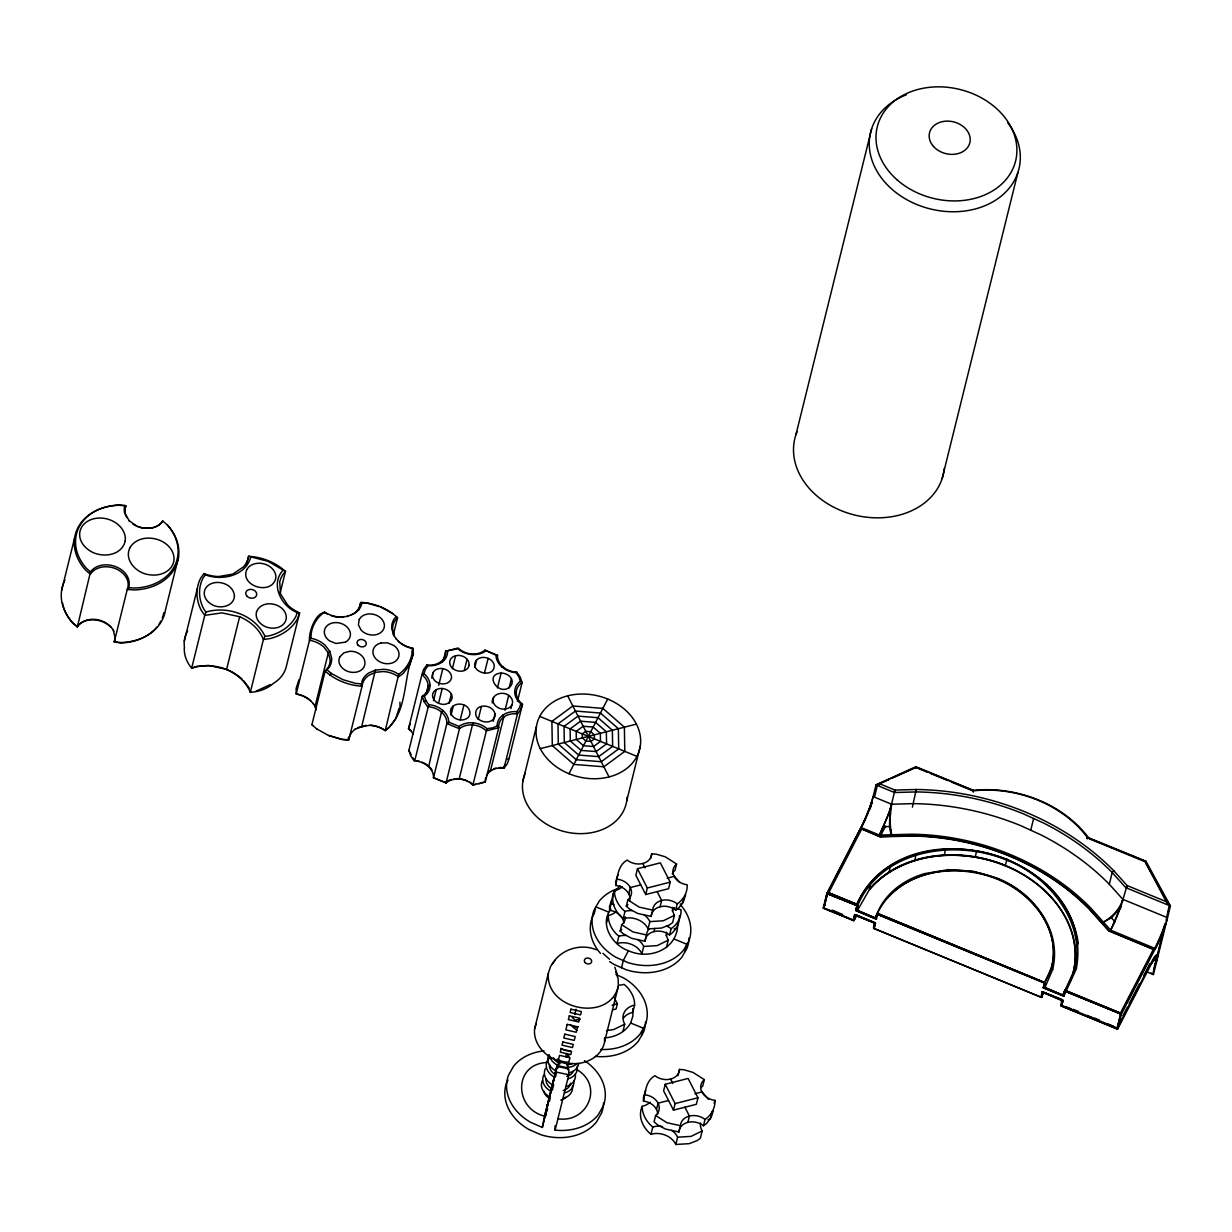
<?xml version="1.0" encoding="UTF-8"?>
<svg xmlns="http://www.w3.org/2000/svg" width="1232" height="1232" viewBox="0 0 1232 1232"><rect width="100%" height="100%" fill="white"/><g stroke="black" fill="none" stroke-linecap="round" stroke-linejoin="round"><path stroke-width="1.5" d="M1146.561 971.755L1153.429 974.574L1170.4 905.997L1167.181 902.024L1127.111 885.546L1113.79 870.747A234.45 184.492 13.9 0 0 916.254 789.496L894.956 790.066L888.95 814.829L891.598 804.219L913.282 803.634A232.663 183.091 13.9 0 1 1020.774 825.671L1040.717 834.772A232.663 183.091 13.9 0 1 1109.308 884.268L1122.876 899.345L1167.505 917.701A23.639 2.71 -67.6 0 1 1155.339 948.548L1110.71 930.191L1090.489 907.738A212.166 166.951 13.9 0 0 911.742 834.218L891.013 834.772L889.55 826.58L889.797 811.272L879.34 835.034L860.968 827.473L826.918 893.154L823.222 908.076L853.853 920.674L857.025 915.207M916.254 789.496L912.404 807.176M156.849 627.134A51.867 40.81 13.9 0 1 120.613 642.981L114.253 641.964L127.266 589.404L128.744 587.633C133.41 567.86 101.933 556.756 90.475 571.894L77.385 626.795L72.965 623.377A51.867 40.81 13.9 0 1 62.478 602.802M1157.064 956.571L1157.741 956.232A24.27 2.787 -67.6 0 0 1151.751 963.07L1117.609 1029.151L1060.906 1005.836L1061.799 999.445L1042.287 991.775L1041.517 997.396L874.089 928.543L874.936 923.076L855.455 915.006L853.853 920.674L823.222 908.076L824.963 904.704M398.29 641.133A23.947 18.85 13.9 0 0 409.224 647.308L412.32 648.017C412.828 658.258 407.053 668.591 398.675 674.351L385.262 730.545L382.059 728.728A23.485 18.48 13.9 0 0 369.923 725.371M1052.267 964.795C1060.044 926.726 1030.46 892.707 997.042 879.047L996.349 878.77C960.56 864.941 915.391 868.021 888.041 897.25M1052.575 969.877C1062.477 929.867 1033.309 892.476 997.427 878.216L973.218 871.24L948.301 869.653L924.57 873.611A91.769 72.226 13.9 0 0 877.045 913.774L875.151 918.148L876.414 919.18L855.778 910.356L856.948 905.628L827.457 893.831L857.549 905.751C881.373 849.325 955.2 838.684 1006.79 860.167C1056.794 879.217 1098.497 940.201 1064.602 990.913L1121.289 1014.229L1155.339 948.548M472.965 722.83L459.228 778.747M1076.321 968.968C1097.065 853.791 903.857 800.492 856.825 904.273L828.689 892.707L856.825 904.273M869.345 888.857L870.208 883.914L869.638 889.088C903.379 851.635 960.513 847.755 1005.327 865.434A112.451 88.504 13.9 0 1 1073.087 972.772L1062.862 995.102L1044.859 987.694L1045.367 982.304L1043.196 987.771L1044.505 982.766L877.584 914.452L1044.366 983.059L1053.037 964.61M870.131 883.975L869.7 889.027L857.364 910.571L875.382 917.979L856.702 909.909L857.872 905.197L857.441 910.248L856.379 910.479L857.549 905.751L826.918 893.154L827.457 893.831M1042.395 993.839L1041.517 997.396L873.457 928.235L874.304 922.321L856.286 914.929L854.192 920.088L855.455 915.006M889.427 871.763L890.074 866.527M915.006 860.09L915.823 854.777M543.959 1050.865A49.927 39.285 13.9 0 0 513.59 1066.219L508.462 1075.259A49.927 39.285 13.9 0 0 530.53 1122.26L542.357 1127.465L545.853 1110.602M544.79 1116.269L547.424 1104.242L546.361 1109.909M547.316 1106.09L549.164 1097.235L548.101 1102.902M546.007 1115.653L546.5 1113.05M549.087 1098.913L551.104 1089.396L550.042 1095.063M547.039 1111.172L547.532 1108.569M551.104 1090.782L553.522 1079.632L552.444 1085.315M549.564 1100.992L550.057 1098.39M553.645 1080.51L555.632 1071.07M554.569 1076.737L557.28 1064.417L556.217 1070.084M542.357 1127.465L557.126 1066.404L568.722 1068.945L568.814 1074.751L555.108 1130.144A49.927 39.285 13.9 0 0 598.275 1114.775L603.403 1105.735A49.927 39.285 13.9 0 0 584.43 1060.629M555.786 1076.137L556.279 1073.534M557.68 1068.175L559.082 1061.876L567.552 1063.909L567.752 1069.73M559.082 1061.876L558.358 1065.788L567.629 1067.821M944.374 854.977L945.406 849.618M1117.932 1028.32L1061.799 1005.404L1063.047 1000.322L1042.287 991.775L1040.886 997.135L1043.75 992.422M891.598 804.219L889.981 819.034L891.013 834.772L879.34 835.034A23.639 2.71 -67.6 0 0 891.506 804.173L873.118 796.611A23.639 2.71 -67.6 0 1 860.968 827.473M393.408 634.449L397.536 617.802C388.157 608.608 375.005 603.387 362.008 602.433L361.469 604.881A23.947 18.85 13.9 0 1 355.032 613.089L347.147 616.554L347.948 616.231L339.277 617.294A22.7 17.864 13.9 0 1 331.285 615.677M316.809 728.959L328.821 735.658L341.849 739.508L347.932 739.985L348.533 737.29M347.932 739.985L348.795 739.847L362.069 686.209L361.885 681.435A23.947 18.85 13.9 0 1 368.322 673.226L375.406 670.069L383.691 669.299A23.947 18.85 13.9 0 1 396.057 672.703L398.675 674.351M1121.551 904.658L1110.71 930.191A23.639 2.71 -67.6 0 0 1122.876 899.345L1122.29 901.701L1127.111 885.546L1126.864 886.547M975.282 856.81L976.529 851.466M126.819 517.609A20.112 15.831 13.9 0 1 125.849 505.813L124.894 505.49L124.186 508.477L124.54 512.697L129.483 521.213M128.297 589.481L128.482 588.68M61.6 590.528L74.613 537.968M124.509 511.249L125.849 505.813M178.517 557.249L165.504 609.809A52.899 41.626 13.9 0 1 121.09 642.503L114.253 641.964L115.161 638.114L113.282 630.168M184.276 641.256L197.351 588.419M246.338 565.38L248.602 556.279C262.031 557.033 275.537 562.3 285.47 571.448L280.064 593.3M250.697 557.234C245.707 575.975 221.668 581.104 205.39 574.836L203.095 577.931A50.574 39.794 13.9 0 0 203.619 608.777L205.898 612.073L204.743 615.369L221.929 612.874L239.624 616.739L226.549 669.577C236.883 673.904 246.169 681.727 250.327 692.338A39.717 31.247 13.9 0 0 273.396 683.375A39.717 31.247 13.9 0 0 286.502 665.711L299.576 612.874A33.526 26.38 13.9 0 1 287.58 604.866L280.496 593.809L279.741 581.874A33.526 26.38 13.9 0 1 285.47 571.448L268.068 561.33L248.602 556.279A33.526 26.38 13.9 0 1 243.397 566.92L232.709 574.158L218.665 576.53A33.526 26.38 13.9 0 1 204.035 573.588L200.708 578.07A52.899 41.626 13.9 0 0 201.247 610.333L204.743 615.369L191.668 668.206C208.932 662.462 229.029 666.989 242.273 679.309M316.301 709.709L315.053 706.506L328.328 652.852L329.76 651.297L325.048 645.168A23.947 18.85 13.9 0 0 314.129 639.008L311.018 638.299L309.494 640.286L296.219 693.924L300.223 695.064A23.485 18.48 13.9 0 1 310.941 701.116M312.712 725.494L311.912 724.693L325.186 671.04A22.7 17.864 13.9 0 0 330.13 659.351L328.328 652.852L323.847 647.046A22.7 17.864 13.9 0 0 309.494 640.286C308.462 632.324 316.932 608.161 327.296 613.598A23.947 18.85 13.9 0 0 339.647 617.016L343.882 616.939M358.82 610.025L360.653 602.633L362.008 602.433M412.304 652.267L413.213 648.556L412.32 648.017M358.112 727.419L370.17 725.201A22.7 17.864 13.9 0 1 385.262 730.545C408.285 713.082 402.772 678.308 413.321 654.069L413.213 648.556A22.7 17.864 13.9 0 1 398.86 641.795L395.611 638.207M484.931 650.142L496.034 655.224L496.08 656.579A19.851 15.616 13.9 0 0 514.298 672.503L515.977 672.657L518.872 676.815L520.397 681.327L519.242 682.189A19.851 15.616 13.9 0 0 519.596 702.687L522.476 704.257L520.797 709.432L517.455 713.929A18.141 14.276 13.9 0 0 498.744 727.712L485.331 781.858L472.903 785.03A18.141 14.276 13.9 0 0 446.061 782.89L433.479 777.715A18.141 14.276 13.9 0 0 414.229 760.914L410.749 755.878L408.885 750.411L422.283 696.265A18.141 14.276 13.9 0 0 421.914 674.628L423.592 669.453L426.934 664.957A18.141 14.276 13.9 0 0 445.661 651.189L458.088 648.001A18.141 14.276 13.9 0 0 484.931 650.142L497.512 655.316A18.141 14.276 13.9 0 0 516.762 672.133L520.258 677.169L522.106 682.62A18.141 14.276 13.9 0 0 522.476 704.257L509.078 758.419L507.399 763.594L504.057 768.075A18.141 14.276 13.9 0 0 486.363 775.96M426.303 693.4L428.151 685.931L430.03 685.315M431.739 678.093L433.11 672.533M433.464 700.762L436.205 689.658M443.351 660.521L445.661 651.189L457.811 648.725L459.028 649.772A19.851 15.616 13.9 0 0 484.469 651.805L485.639 650.958M438.715 685.269L442.827 668.622M438.561 703.318L442.211 688.519M452.375 668.699L455.578 655.747M449.064 703.303L451.359 694.063C448.186 688.318 439.454 686.47 434.48 690.921A9.918 7.808 13.9 0 0 441.195 704.088C447 705.828 454.685 700.3 451.359 694.063M447.539 651.358L447.539 652.698A19.851 15.616 13.9 0 1 429.799 665.757L428.12 665.65L425.379 669.361L423.993 673.627L425.179 674.689A19.851 15.616 13.9 0 1 425.517 695.187L424.362 696.065L425.902 700.561L428.782 704.719L430.461 704.873A19.851 15.616 13.9 0 1 448.694 720.797L448.741 722.152L446.877 723.569L433.479 777.715L446.061 782.89L459.459 728.743L459.12 726.433L460.306 725.571A19.851 15.616 13.9 0 1 485.747 727.604L486.963 728.651L492.384 727.912L497.235 726.033L497.22 724.678A19.851 15.616 13.9 0 1 514.961 711.619L516.639 711.742L519.396 708.03L520.782 703.749M451.02 715.191L453.314 705.936M464.341 670.193L467.097 659.105M460.244 719.827L463.91 705.027C458.597 702.394 449.603 705.305 450.573 712.281A9.918 7.808 13.9 0 0 466.358 718.78C472.672 715.684 469.854 706.706 463.91 705.027M474.859 667.267L476.692 659.859L478.401 658.596A9.918 7.808 13.9 0 1 494.186 665.095C494.987 679.895 467.344 671.81 476.615 659.921M484.453 673.149L488.118 658.35M478.232 719.38L481.435 706.429C487.41 704.843 495.572 708.97 495.048 715.838A9.918 7.808 13.9 0 1 479.448 719.827C473.658 716.716 474.736 707.476 481.435 706.429M492.276 702.979C491.491 692.908 504.889 690.336 510.464 696.989A9.918 7.808 13.9 0 1 504.165 709.124C498.205 709.555 490.798 703.826 493.647 697.435M497.435 687.887L501.101 673.088L503.565 673.288A9.918 7.808 13.9 0 1 510.279 686.455C499.684 697.404 483.098 674.551 501.008 673.088M493.185 721.259L495.018 713.852M509.139 687.964L511.434 678.724M505.028 710.248L508.693 695.449M510.957 708.631L511.865 704.935M517.486 701.301L522.106 682.62L520.397 681.327M522.799 781.642L536.382 726.741M615.677 971.586L618.187 978.932L618.31 986.339L604.604 1041.733C601.724 1057.826 583.506 1065.695 568.583 1063.262L569.954 1057.749L559.528 1055.331L558.173 1060.86C544.883 1056.332 532.948 1043.566 534.626 1028.751L548.332 973.357L550.596 966.381L555.078 960.329M594.147 914.036L595.487 908.662M543.42 1121.798L557.126 1066.404M552.321 1090.166L553.676 1084.699M626.703 800.939L640.301 746.022M574.743 1014.506L576.037 1009.254M606.498 922.799L608.3 915.53A18.403 14.476 13.9 0 0 616.216 911.48M623.808 923.153A14.984 11.781 13.9 0 0 609.578 910.325L613.336 893.354L619.973 885.716M622.36 886.64A18.403 14.476 13.9 0 1 614.445 890.69C609.794 900.731 615.091 912.234 623.207 918.672A18.403 14.476 13.9 0 1 648.047 928.897L661.492 928.05L669.392 924.986L672.61 922.614L674.412 915.345A18.403 14.476 13.9 0 1 672.734 907.353M629.783 900.53A14.984 11.781 13.9 0 0 615.738 885.485C617.632 876.352 617.91 865.326 627.18 860.09A14.984 11.781 13.9 0 0 642.796 863.493L645.044 867.898M628.751 893.862L630.322 887.564L640.779 884.884M608.3 915.53C608.115 923.569 612.735 931.269 618.864 936.243L617.063 943.512A18.403 14.476 13.9 0 1 641.903 953.737L643.705 946.453A18.403 14.476 13.9 0 0 637.791 939.554M654.716 928.435L653.93 931.592A14.984 11.781 13.9 0 0 644.983 941.263L631.477 938.26L623.454 933.918L620.158 931.038L621.713 924.739A14.984 11.781 13.9 0 0 625.363 916.854M623.207 918.672L625.009 911.403C618.895 906.429 614.26 898.729 614.445 890.69M657.149 891.614L661.646 900.438L660.09 906.752A14.984 11.781 13.9 0 0 651.127 916.423L637.622 913.42L629.598 909.077L626.303 906.198L627.858 899.899A14.984 11.781 13.9 0 0 630.322 887.564A14.984 11.781 13.9 0 0 617.294 879.186M637.468 868.683L635.851 875.244L645.707 894.54L668.591 888.703L670.208 882.158L660.352 862.847L637.468 868.683L647.324 887.995L645.707 894.54M621.529 967.721L623.3 960.544L628.382 950.734C650.065 960.56 678.616 948.856 677.708 922.922M650.573 858.55L651.743 853.822L656.348 854.192L665.265 856.81L676.584 864.032A14.984 11.781 13.9 0 0 674.12 876.368L667.143 878.154M614.075 997.366L617.355 1003.803L616.062 1009.008L612.55 1009.901M644.983 941.263L646.554 934.949A14.984 11.781 13.9 0 1 649.141 928.913M648.047 928.897L649.849 921.613A18.403 14.476 13.9 0 0 643.936 914.714M651.127 916.423L652.698 910.109A14.984 11.781 13.9 0 1 661.646 900.438A14.984 11.781 13.9 0 1 677.246 903.841C683.452 899.776 687.702 892.245 687.148 884.761A14.984 11.781 13.9 0 1 674.12 876.368M622.93 1031.43L624.732 1024.146A18.403 14.476 13.9 0 1 634.619 1005.066C634.819 997.027 630.183 989.311 624.054 984.353A18.403 14.476 13.9 0 1 619.311 985.138M634.619 1005.066L632.832 1012.334A18.403 14.476 13.9 0 0 623.531 1017.94M676.584 864.032L675.013 870.346A14.984 11.781 13.9 0 0 672.225 873.919M641.626 1035.434L643.397 1028.258L630.63 1023.007C625.409 1032.216 615.076 1037.298 604.743 1037.821M666.45 947.454L668.252 940.185A18.403 14.476 13.9 0 1 666.574 932.193M653.93 931.592A14.984 11.781 13.9 0 1 669.546 934.98L671.101 928.682C677.307 924.616 681.542 917.085 681.003 909.601A14.984 11.781 13.9 0 1 678.247 909.047M660.09 906.752A14.984 11.781 13.9 0 1 675.69 910.14L677.246 903.841M795.903 434.819L871.655 128.744M683.852 898.082L682.497 903.533A18.403 14.476 13.9 0 0 680.233 904.18M650.126 1102.24A18.403 14.476 13.9 0 1 642.211 1106.29C637.56 1116.346 642.842 1127.834 650.973 1134.287A18.403 14.476 13.9 0 1 675.814 1144.497L689.258 1143.65L697.158 1140.586L700.361 1138.229L702.163 1130.945A18.403 14.476 13.9 0 1 700.484 1122.953M657.719 1113.913A14.984 11.781 13.9 0 0 643.489 1101.085C645.383 1091.952 645.676 1080.941 654.947 1075.69A14.984 11.781 13.9 0 0 670.562 1079.093L672.811 1083.498M685.146 951.474L686.917 944.297L674.15 939.046M656.517 1109.462L658.073 1103.164L668.545 1100.499M650.973 1134.287L652.775 1127.003C646.646 1122.029 642.026 1114.329 642.211 1106.29M645.06 1094.786A14.984 11.781 13.9 0 1 658.073 1103.164A14.984 11.781 13.9 0 1 655.624 1115.499L654.069 1121.813L657.364 1124.693L665.388 1129.02L678.894 1132.023A14.984 11.781 13.9 0 1 687.841 1122.352L689.412 1116.053L684.9 1107.229M665.234 1084.299L663.617 1090.844L673.457 1110.14L696.342 1104.303L697.974 1097.758L688.118 1078.447L665.234 1084.299L675.09 1103.595L673.457 1110.14M677.954 1075.736L679.51 1069.422L684.099 1069.792L693.015 1072.425L704.35 1079.648A14.984 11.781 13.9 0 0 701.886 1091.983L694.91 1093.754M675.814 1144.497L677.615 1137.213A18.403 14.476 13.9 0 0 671.702 1130.314M678.894 1132.023L680.464 1125.709A14.984 11.781 13.9 0 1 689.412 1116.053A14.984 11.781 13.9 0 1 705.012 1119.441C711.218 1115.376 715.453 1107.845 714.914 1100.361A14.984 11.781 13.9 0 1 701.886 1091.983M704.35 1079.648L702.779 1085.946A14.984 11.781 13.9 0 0 701.162 1087.61M687.841 1122.352A14.984 11.781 13.9 0 1 703.457 1125.755L705.012 1119.441M712.065 1111.865L710.263 1119.133A18.403 14.476 13.9 0 0 708 1119.78M714.129 1103.518L714.914 1100.361M827.057 893.092L823.915 907.383L827.411 893.231L860.875 827.842A24.27 2.787 -67.6 0 0 871.301 803.033L872.117 801.786L870.932 806.59M827.596 893.554L823.962 907.922L853.314 919.996L854.731 914.637L875.49 923.184L874.089 928.543L874.936 923.076M942.157 478.524L1017.909 172.449M861.722 828.967L880.018 836.882L911.834 836.035A210.333 165.519 13.9 0 1 1089.042 908.923L1108.846 931.007L1153.475 949.364L1108.939 930.653L1089.119 908.569A210.333 165.519 13.9 0 0 911.926 835.681L880.11 836.528L861.722 828.967L828.597 893.061M870.177 808.038L871.763 801.647M870.054 809.008L876.014 784.907L915.853 766.689L973.403 790.359A108.046 85.023 13.9 0 1 1088.503 837.698L1146.037 861.368L1170.4 905.997L1125.771 887.641L1112.203 872.564A232.663 183.091 13.9 0 0 1043.612 823.068L1023.669 813.967A232.663 183.091 13.9 0 0 916.177 791.93L894.494 792.515L876.014 784.907L916.331 767.32L973.988 790.79A106.337 83.684 13.9 0 1 1087.317 837.39L1088.503 837.698L1087.363 838.761L1087.302 837.406L1087.055 838.407L1088.503 837.698L1087.61 837.76L1146.037 861.368M874.551 796.827L877.276 785.8M879.771 784.923L880.018 783.922L894.956 790.066L894.494 792.515L894.247 791.083M877.723 914.175L876.414 919.18L855.639 910.633L856.948 905.628M853.468 919.719L854.731 914.637M880.11 836.528L885.716 826.025M892.06 836.22L890.644 829.121M875.875 918.502L877.045 913.774L1045.106 982.905L1043.935 987.617M916.084 768.321L915.853 766.689M1073.01 973.126A112.451 88.504 13.9 0 0 1005.235 865.819L1006.79 860.167M1078.323 943.82C1073.164 904.565 1042.272 874.674 1007.206 859.536L1007.299 859.181M1030.737 830.229L1033.633 818.51M1044.597 982.489L877.969 913.559L1044.597 982.489C1069.853 942.203 1036.959 893.277 997.119 878.693L996.442 878.416C953.645 860.675 894.109 871.532 875.151 918.148M1041.517 997.396L1042.287 991.775L1061.691 999.86M1043.673 992.453L1042.919 992.176L1041.656 997.258L1043.627 992.33M1062.862 995.102L1044.197 987.032L1044.967 987.309M1063.047 1000.322L1060.906 1005.836L1117.609 1029.151L1121.428 1014.167L1064.602 990.913M1063.432 995.641L1064.879 990.312L1062.985 994.748L1063.971 996.318L1065.28 991.313L1120.797 1013.905L1117.208 1028.196M1066.25 990.805L1120.442 1013.089L1066.25 990.805L1076.414 968.614M1109.308 884.268L1112.203 872.564L1113.79 870.747M1166.935 903.025L1144.975 861.353M1156.586 956.71L1153.121 973.034M1169.137 905.982L1166.15 920.366M1157.464 954.969L1165.102 924.062L1163.532 930.992M1153.583 971.17L1155.878 961.93M1157.649 954.769L1163.07 932.855M1167.489 914.991L1169.307 907.645M1041.656 997.119L1042.919 992.176L1042.041 992.468M486.963 728.651L472.903 785.03L475.968 784.214M1122.876 899.345C1119.796 909.108 1112.142 917.008 1103.472 922.152L1111.418 917.825L1120.827 907.599M239.624 616.739C249.957 621.067 259.244 628.89 263.402 639.5L269.977 638.607A52.899 41.626 13.9 0 0 297.898 618.048L299.576 612.874L297.174 612.581L296.019 616.154A50.574 39.794 13.9 0 1 269.331 635.804L265.019 636.39L263.402 639.5L250.327 692.338L251.051 691.876M298.929 679.802L296.127 688.426L296.219 693.924A22.7 17.864 13.9 0 1 310.572 700.685L313.559 703.98M413.321 654.069L409.963 664.402L403.295 673.396L398.537 676.892A22.7 17.864 13.9 0 0 383.445 671.548L375.575 672.287L368.861 675.275A22.7 17.864 13.9 0 0 362.069 686.209C348.625 685.454 335.135 680.172 325.186 671.04L328.821 667.836A23.947 18.85 13.9 0 0 331.67 658.15L329.76 651.297M399.06 708.369L395.765 718.564L389.189 727.419L384.954 730.53M410.194 723.615L408.516 728.79A18.141 14.276 13.9 0 1 413.059 734.026M534.626 1028.751L536.32 1023.515M617.925 874.812L615.677 881.773L615.738 885.485M611.78 899.653L609.517 906.613L609.578 910.325M610.933 909.093C598.968 924.231 612.443 945.19 628.382 950.734M618.31 986.339C609.378 1023.007 545.175 1009.901 548.332 973.357M630.63 1023.007L632.894 1016.046L632.755 1008.638M685.654 894.771L683.39 901.732L678.894 907.784L675.69 910.14M645.691 1090.412L643.427 1097.389L643.489 1101.085M713.405 1110.371L711.157 1117.332L706.66 1123.384L703.457 1125.755M872.117 801.786L871.671 803.187A24.27 2.787 -67.6 0 1 862.415 825.64M1165.688 924.123L1166.134 922.722M1044.859 987.694L1052.667 969.522M568.984 773.727L607.699 699.037M875.351 923.461L854.577 914.914L875.49 923.184M1065.28 991.313L1063.971 996.318L1043.196 987.771L1064.109 996.041M1061.799 1005.404L1062.908 1000.6L1042.133 992.053L1062.169 1000.754M1120.442 1013.089L1153.568 949.01M1165.041 923.861A24.27 2.787 -67.6 0 1 1154.615 948.655L1120.55 1014.383L1117.07 1028.474L1151.119 962.808A24.27 2.787 -67.6 0 1 1157.094 955.97M1117.794 1025.625L1121.274 1018.91M1123.014 1015.568L1127.357 1007.175M1129.097 1003.818L1139.538 983.706M1143.881 975.313L1149.964 963.578M330.084 675.321L331.131 673.319L327.081 669.792M428.782 704.719L414.753 760.621L412.705 757.665M593.501 915.207L592.176 917.517A49.927 39.285 13.9 0 0 600.538 953.445M508 1080.11L506.691 1082.435A49.927 39.285 13.9 0 0 528.759 1129.421L540.586 1134.626A49.927 39.285 13.9 0 0 596.504 1121.952L601.632 1112.896A49.927 39.285 13.9 0 0 603.526 1102.809M856.748 904.627C881.157 848.217 955.431 838.037 1007.206 859.536M498.621 767.659A19.312 15.2 13.9 0 1 501.285 767.551L503.226 767.69L505.182 765.057M552.044 964.225C560.714 949.379 580.595 943.065 596.35 949.78M282.836 570.447C270.07 584.599 281.389 606.467 297.174 612.581M442.842 710.433L441.472 712.065L428.736 766.212M76.877 626.795C85.239 616.4 102.41 618.387 111.096 627.411M324.678 611.965C316.301 617.709 310.526 628.043 311.018 638.299M270.424 684.53L255.994 691.198M674.412 915.345L663.293 920.781L649.849 921.613M669.546 934.98C675.752 930.915 679.987 923.384 679.433 915.9M668.252 940.185L657.149 945.622L643.705 946.453M624.732 1024.146L613.628 1029.582L606.544 1030.553M702.163 1130.945L691.06 1136.381L677.615 1137.213M445.553 782.412L446.923 781.427A19.312 15.2 13.9 0 1 451.42 779.486M515.977 672.657L516.762 672.133M497.235 726.033L498.744 727.712L486.301 730.884A18.141 14.276 13.9 0 0 459.459 728.743L446.877 723.569A18.141 14.276 13.9 0 0 427.643 706.752L424.147 701.716L425.902 700.561M350.704 615.322L353.861 613.567A22.7 17.864 13.9 0 0 360.653 602.633L365.781 603.033M354.847 729.236L366.15 725.278M1125.771 887.641L1127.157 886.886M507.63 759.174L509.078 758.419M423.993 673.627L421.914 674.628L408.516 728.79L411.041 730.437M876.784 785.169L888.873 779.64M892.322 778.07L913.035 768.599M361.792 726.141L375.406 670.069M446.877 723.569L448.54 722.907M478.863 783.829L485.331 781.858A18.141 14.276 13.9 0 1 485.67 777.839M205.898 612.073C227.812 605.482 255.07 615.107 265.019 636.39M1145.729 863.093L1168.86 904.165M540.294 748.656L636.39 724.108M647.324 887.995L670.208 882.158M612.073 1005.158L617.355 1003.803M675.09 1103.595L697.974 1097.758M547.316 1062.477C513.097 1063.601 513.99 1108.738 544.498 1116.115M501.932 666.943L502.918 666.835M424.362 696.065L422.283 696.265L424.147 701.716M883.714 826.703L889.55 826.58M496.034 655.224L497.512 655.316M124.894 505.49L119.442 505.043A51.867 40.81 13.9 0 0 86.563 568.476L90.475 571.894M124.155 505.69L119.027 505.274A52.899 41.626 13.9 0 0 85.501 569.954L90.383 574.235A20.112 15.831 13.9 0 1 101.101 567.244C110.541 565.334 121.244 569.184 126.295 577.608A20.112 15.831 13.9 0 1 127.266 589.404L134.088 589.943A52.899 41.626 13.9 0 0 167.629 525.263L162.732 520.982A20.112 15.831 13.9 0 1 152.029 527.974L143.066 528.112M128.744 587.633L134.211 588.064A51.867 40.81 13.9 0 0 167.09 524.647M114.453 641.164L115.485 641.241M361.346 683.883L355.694 683.421L342.773 679.617L331.131 673.319M652.698 910.109L639.177 907.122L627.858 899.899M646.554 934.949L633.032 931.962L621.713 924.739M680.464 1125.709L666.943 1122.722L655.624 1115.499M557.942 1118.764C587.402 1123.415 604.08 1085.638 577.007 1069.684M556.063 1072.071L568.814 1074.751M440.625 661.861L442.026 662.169M367.475 603.172L379.071 606.591M459.12 726.433L448.741 722.152M328.728 735.412L341.957 739.308L348.795 739.847A22.7 17.864 13.9 0 1 355.586 728.928M139.047 527.08L142.25 528.035M226.904 669.438L208.485 665.419L196.288 666.42L191.668 668.206A39.717 31.247 13.9 0 1 184.369 646.754A39.717 31.247 13.9 0 1 187.634 630.907M918.471 768.522L927.142 772.079M930.607 773.511L947.932 780.641M951.397 782.058L972.187 790.621M1089.365 838.807L1144.821 861.615M1154.615 948.655L1155.262 948.917A24.27 2.787 -67.6 0 0 1165.688 924.123M1153.368 959.528L1156.802 960.945A23.639 2.71 -67.6 0 0 1151.658 963.47M539.739 716.393L636.944 756.371A52.899 41.626 13.9 0 0 580.811 694.047A52.899 41.626 13.9 0 0 547.27 758.727A52.899 41.626 13.9 0 0 636.944 756.371M832.124 910.155L842.673 914.498M1073.226 1009.331L1078.462 1011.487M1094.201 1017.955L1099.437 1020.111M833.787 911.233L837.313 912.681M1066.142 1006.806L1071.378 1008.962M1087.117 1015.43L1092.368 1017.586M1108.092 1024.069L1113.343 1026.225M595.918 906.875L608.7 912.127M616.031 974.589L623.3 977.792A49.927 39.285 13.9 0 1 645.368 1024.793L640.24 1033.833A49.927 39.285 13.9 0 1 600.754 1049.479M503.226 767.69L504.057 768.075L517.455 713.929L516.639 711.742M132.763 523.846C141.31 530.053 157.588 530.083 162.732 520.982M137.445 526.603L128.96 520.628M380.719 607.068L392.638 613.521M426.934 664.957L428.12 665.65M514.745 692.076L516.254 692.954M1151.027 972.957L1153.429 974.574M408.885 750.411L411.134 754.585M473.073 784.615L471.671 783.398A19.312 15.2 13.9 0 0 469.484 781.95M673.735 875.536L679.848 882.497M602.925 953.352L609.563 959.281M311.912 724.693L317.071 729.313M701.501 1091.152L708.554 1099.452M572.048 1017.324L575.344 1020.204A18.403 14.476 13.9 0 1 580.087 1019.418M570.247 1024.608L576.838 1030.368M204.035 573.588L205.39 574.836M361.038 685.146L362.069 686.209M243.751 680.926L249.326 688.241M1111.418 917.825L1115.037 921.844M393.578 635.004L394.394 635.989L392.592 629.49A22.7 17.864 13.9 0 1 397.536 617.802L396.257 616.524L394.517 618.464A23.947 18.85 13.9 0 0 391.684 628.151L393.578 635.004L396.334 639.023M315.053 706.506L315.561 707.122L313.113 703.457M113.898 631.2C109.063 622.129 97.944 617.786 88.088 619.804A20.112 15.831 13.9 0 0 77.385 626.795L72.488 622.514A52.899 41.626 13.9 0 1 64.957 580.18M502.748 715.222L503.765 717.039L490.367 771.186L489.381 771.047A19.312 15.2 13.9 0 0 487.656 772.541M567.675 695.849L609.024 776.93M614.814 967.166L617.155 974.05M445.691 781.827L446.061 782.89M385.154 729.729L385.262 730.545M604.542 1038.022L604.604 1041.733M555.031 1125.786L555.108 1130.144M399.938 702.209L400.046 707.707M869.653 889.104A112.451 88.504 13.9 0 1 1005.312 865.465M869.561 889.458A112.451 88.504 13.9 0 1 1005.235 865.819M627.042 797.304A52.899 41.626 13.9 0 1 565.242 831.816A52.899 41.626 13.9 0 1 525.356 772.941M327.558 614.06A22.7 17.864 13.9 0 1 324.185 611.95M493.632 768.799A19.312 15.2 13.9 0 1 496.065 768.075M453.93 778.932A19.312 15.2 13.9 0 1 467.097 780.734M416.693 760.791A19.312 15.2 13.9 0 1 419.357 761.33M421.945 762.161A19.312 15.2 13.9 0 1 432.016 769.923M160.884 621.067A51.867 40.81 13.9 0 1 159.051 624.177M163.856 612.658A51.867 40.81 13.9 0 1 162.347 617.802M944.343 468.268A76.384 60.106 13.9 0 1 854.423 514.976A76.384 60.106 13.9 0 1 797.119 431.554M1007.776 122.784A76.384 60.106 13.9 0 1 985.354 205.544A76.384 60.106 13.9 0 1 880.372 176.499A76.384 60.106 13.9 0 1 906.444 94.741M609.671 961.607A49.927 39.285 13.9 0 0 614.244 964.517L626.072 969.723A49.927 39.285 13.9 0 0 681.989 957.033L687.117 947.993A49.927 39.285 13.9 0 0 689.027 937.906M617.463 888.672A49.927 39.285 13.9 0 0 599.091 901.3L593.947 910.356A49.927 39.285 13.9 0 0 616.015 957.356L627.843 962.546A49.927 39.285 13.9 0 0 683.76 949.872L688.904 940.817A49.927 39.285 13.9 0 0 680.541 904.889M665.973 935.689A18.403 14.476 13.9 0 1 667.051 933.964M674.089 929.02A18.403 14.476 13.9 0 1 676.353 928.374M618.864 936.243A18.403 14.476 13.9 0 1 626.102 935.473M573.542 1027.488A18.403 14.476 13.9 0 1 578.285 1026.703M595.302 1056.363A49.927 39.285 13.9 0 0 638.469 1041.009L643.597 1031.954A49.927 39.285 13.9 0 0 645.491 1021.867M621.775 929.375A14.984 11.781 13.9 0 1 620.158 931.038M666.343 926.002A14.984 11.781 13.9 0 1 671.101 928.682M611.149 904.026A14.984 11.781 13.9 0 1 613.89 904.565M679.51 1069.422A14.984 11.781 13.9 0 1 670.562 1079.093M652.775 1127.003A18.403 14.476 13.9 0 1 662.508 1126.541M627.92 904.534A14.984 11.781 13.9 0 1 626.303 906.198M651.743 853.822A14.984 11.781 13.9 0 1 642.796 863.493M625.009 911.403A18.403 14.476 13.9 0 1 632.247 910.633M672.118 910.848A18.403 14.476 13.9 0 1 674.582 907.568M565.842 1097.342A12.505 9.841 13.9 0 1 560.822 1100.084M548.548 1097.804A12.505 9.841 13.9 0 1 543.697 1090.828M572.387 1085.916A15.754 12.397 13.9 0 1 563.132 1098.39M549.965 1096.88A15.754 12.397 13.9 0 1 542.496 1080.372M573.727 1080.495A15.754 12.397 13.9 0 1 564.472 1092.984M551.305 1091.46A15.754 12.397 13.9 0 1 543.836 1074.951M570.585 1083.19A12.505 9.841 13.9 0 1 563.193 1090.489M550.92 1088.21A12.505 9.841 13.9 0 1 546.022 1078.631M575.298 1074.042A15.723 12.366 13.9 0 1 566.058 1086.485M552.922 1084.976A15.723 12.366 13.9 0 1 545.468 1068.498M577.192 1066.388A15.723 12.366 13.9 0 1 567.952 1078.832M554.816 1077.338A15.723 12.366 13.9 0 1 549.349 1058.18M573.296 1071.517A12.505 9.841 13.9 0 1 566.689 1076.368M554.415 1074.088A12.505 9.841 13.9 0 1 549.518 1064.51M578.732 1063.509A15.693 12.351 13.9 0 1 569.461 1072.672M556.356 1071.162A15.693 12.351 13.9 0 1 548.902 1054.715M577.192 1063.447A15.693 12.351 13.9 0 1 566.997 1067.42M557.788 1065.372A15.693 12.351 13.9 0 1 549.395 1055.254M572.418 1063.355A12.505 9.841 13.9 0 1 566.535 1064.864M560.175 1063.678A12.505 9.841 13.9 0 1 553.399 1057.749M567.937 1062.123A14.599 11.488 13.9 0 1 557.218 1058.966M569.23 1056.902A14.599 11.488 13.9 0 1 565.457 1056.594M568.922 1055.223A12.505 9.841 13.9 0 1 565.704 1054.962M569.985 1050.958A12.505 9.841 13.9 0 1 560.806 1048.263M973.403 790.359L973.234 791.822L973.403 790.359M234.45 595.841C234.034 606.606 219.85 609.347 211.981 604.573A15.277 12.012 13.9 0 1 211.627 583.491C220.728 580.026 233.587 585.369 234.45 595.841M256.564 611.642C254.47 618.941 260.861 625.563 267.498 627.396A15.277 12.012 13.9 0 0 285.747 613.967C281.574 602.371 261.708 599.46 256.564 611.642M561.099 1048.986L560.314 1052.159L570.739 1054.561L571.525 1051.389L561.099 1048.986M562.839 1041.979L562.054 1045.152L572.48 1047.554L573.265 1044.382L562.839 1041.979M564.78 1034.141L563.825 1037.991L574.251 1040.393L575.205 1036.543L564.78 1034.141M567.197 1024.377L565.842 1029.844L576.253 1032.262L577.608 1026.795L567.197 1024.377M569.307 1015.815L568.383 1019.588L578.794 1021.99L579.733 1018.217L569.307 1015.815M570.955 1009.162L570.139 1012.504L580.549 1014.906L581.381 1011.564L570.955 1009.162M125.248 540.786C121.799 556.633 100.223 558.466 88.843 550.088A23.146 18.218 13.9 0 1 81.266 527.82A23.146 18.218 13.9 0 1 105.197 518.518C115.685 520.412 126.48 529.236 125.248 540.786M129.853 547.809C123.939 560.329 136.475 572.865 148.441 574.605A23.146 18.218 13.9 0 0 172.388 565.303A23.146 18.218 13.9 0 0 164.811 543.035C154.293 535.781 136.921 535.874 129.853 547.809M246.677 569.692C239.978 586.571 271.748 595.595 275.752 578.27A15.292 12.027 13.9 0 0 266.328 564.687A15.292 12.027 13.9 0 0 248.618 567.105L246.677 569.692M339.847 656.825L339 659.413A13.229 10.41 13.9 0 0 347.147 671.163A13.229 10.41 13.9 0 0 362.47 669.068C366.089 665.619 365.565 659.705 362.254 656.24A13.229 10.41 13.9 0 0 350.104 651.251L343.897 652.837L339.847 656.825M359.205 619.48L358.404 624.824L361.084 630.076A13.229 10.41 13.9 0 0 373.234 635.065C378.132 634.973 383.46 632.062 384.338 626.888A13.229 10.41 13.9 0 0 376.191 615.153A13.229 10.41 13.9 0 0 360.868 617.232L359.205 619.48M451.513 677.97C449.757 685.469 438.869 685.423 434.496 680.295A9.687 7.623 13.9 0 1 440.625 668.452C445.876 668.252 452.052 672.179 451.513 677.97M469.207 665.157C466.712 675.367 448.848 671.717 449.726 661.538A9.918 7.808 13.9 0 1 465.326 657.565L468.468 661.045L469.207 665.157M572.834 705.982L551.89 721.398L552.306 745.591L573.819 764.394L603.849 766.797L624.793 751.381L624.378 727.173L602.864 708.369L572.834 705.982M575.421 711.049L557.973 723.892L558.312 744.051L576.237 759.728L601.262 761.73L618.71 748.871L618.372 728.713L600.446 713.051L575.421 711.049M578.008 716.115L564.04 726.387L564.318 742.526L578.655 755.062L598.675 756.648L612.643 746.376L612.366 730.253L598.028 717.717L578.008 716.115M580.595 721.182L570.123 728.882L570.324 740.986L581.088 750.396L596.103 751.582L606.56 743.882L606.36 731.777L595.595 722.383L580.595 721.182M583.167 726.249L576.191 731.392L576.33 739.446L583.506 745.714L593.516 746.515L600.492 741.387L600.354 733.317L593.177 727.049L583.167 726.249M585.754 731.315L582.274 733.887L582.336 737.922L585.924 741.048L590.929 741.448L594.425 738.877L594.348 734.857L590.759 731.716L585.754 731.315M345.468 642.149L335.843 643.474L329.56 640.886A13.229 10.41 13.9 0 1 325.217 628.166A13.229 10.41 13.9 0 1 338.908 622.853C344.082 623.869 349.149 627.427 350.319 632.817A13.229 10.41 13.9 0 1 345.468 642.149M380.811 643.012L377.87 644.151A13.229 10.41 13.9 0 0 373.034 653.484C374.189 658.874 379.271 662.431 384.446 663.463A13.229 10.41 13.9 0 0 398.121 658.15A13.229 10.41 13.9 0 0 393.793 645.429L387.51 642.842L380.811 643.012M358.035 645.137A4.682 3.681 13.9 0 0 365.966 644.921A4.682 3.681 13.9 0 0 361.007 639.408A4.682 3.681 13.9 0 0 358.035 645.137M246.908 596.149A5.575 4.389 13.9 0 0 256.364 595.903A5.575 4.389 13.9 0 0 250.45 589.327A5.575 4.389 13.9 0 0 246.908 596.149M897.065 179.826A71.24 56.056 13.9 0 0 1014.66 164.256A71.24 56.056 13.9 0 0 927.619 87.549A71.24 56.056 13.9 0 0 897.065 179.826M933.548 146.516A20.775 16.355 13.9 0 0 968.768 145.592A20.775 16.355 13.9 0 0 946.715 121.121A20.775 16.355 13.9 0 0 933.548 146.516M585.092 962.562A3.727 2.941 13.9 0 0 591.422 962.408A3.727 2.941 13.9 0 0 587.448 958.003A3.727 2.941 13.9 0 0 585.092 962.562"/></g></svg>
